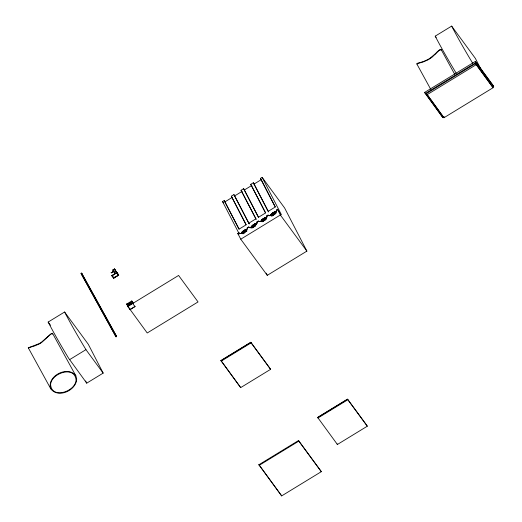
<?xml version="1.0" encoding="UTF-8"?>
<svg xmlns="http://www.w3.org/2000/svg" width="522" height="522" viewBox="0 0 522 522"><rect width="100%" height="100%" fill="white"/><g stroke="black" fill="none" stroke-linecap="round" stroke-linejoin="round"><path stroke-width="0.78" d="M76.701 379.527C75.749 390.652 58.112 398.54 50.804 388.864L28.292 347.802L34.791 345.89L39.326 343.907A9.018 2.897 -33 0 0 41.584 342.517L51.032 333.936L52.481 333.232L75.86 375.827L76.695 378.835M430.741 89.314L416.765 63.828L423.264 61.916L427.805 59.932A9.018 2.897 -33 0 0 430.063 58.542C434.35 56.48 436.607 50.575 441.038 49.355L454.629 74.144M262.148 177.369L281.456 214.777L277.391 209.244L276.882 209.55A0.907 0.666 -36.3 0 0 276.366 210.294L276.347 210.49A5.272 3.863 -36.3 0 1 273.202 214.764A5.272 3.863 -36.3 0 1 268.262 215.175L266.651 216.16A5.272 3.863 -36.3 0 1 263.617 220.623A5.272 3.863 -36.3 0 1 258.534 221.119L256.928 222.104A5.272 3.863 -36.3 0 1 253.894 226.568A5.272 3.863 -36.3 0 1 248.811 227.063L247.206 228.049A5.272 3.863 -36.3 0 1 244.309 232.42A5.272 3.863 -36.3 0 1 239.317 233.119L239.154 233.04A0.913 0.672 -36.3 0 0 238.293 233.132L237.784 233.445L240.753 239.2L267.277 275.322L306.884 251.115L284.601 207.952L262.148 177.369L260.465 178.393L275.244 207.032L268.145 211.371L253.366 182.733L250.749 184.331L265.528 212.969L258.429 217.309L243.65 188.67L241.033 190.269L256.263 219.508M247.461 228.395L247.461 227.533M267.01 216.141L266.905 216.513A5.272 3.863 -36.3 0 1 266.768 217.335M132.444 303.112L132.314 303.289M52.513 334.197L52.559 333.323M440.986 50.223L441.038 49.355M240.91 233.628L243.389 230.861L247.121 229.054M270.05 215.821L272.738 212.898L276.471 211.201M128.092 306.264C134.474 301.096 131.485 303.302 135.159 306.525L130.076 309.631L129.423 308.365M260.413 221.602L263.023 218.835L266.957 217.1M257.039 223.077L253.105 224.923L250.56 227.846A5.272 3.863 -36.3 0 1 249.301 227.527M257.261 222.111L257.183 221.589M435.361 54.079L439.504 49.962L440.535 49.812M113.254 271.414L112.915 271.727M113.02 271.975L112.909 272.079A1.331 0.666 -28.8 0 1 112.719 272.236M112.941 271.734L111.897 272.484L112.197 272.295M435.015 54.079L429.913 58.281A8.848 2.649 -32.8 0 1 427.753 59.606L423.44 61.537L417.9 63.169M252.7 225.23C254.86 226.959 253.203 228.395 252.139 225.719M113.176 271.466L112.556 272.047M271.747 213.681L272.986 215.364L271.936 213.518M132.223 303.386L128.164 305.879M243.807 230.561C246.508 232.029 243.402 234.371 242.789 231.331M262.612 219.136C264.537 221.021 263.466 221.883 262.22 219.455M253.307 224.773C255.251 226.665 254.129 227.494 252.896 225.073M273.606 212.343C276.366 213.876 273.084 216.03 272.53 213.048M263.669 218.411C265.92 220.199 264.008 221.452 263.023 218.835M132.17 303.432L128.262 305.892M456.267 73.295L455.667 72.304A68.219 5.344 58.6 0 1 435.211 36.148L451.654 26.1L475.346 58.366L481.297 69.902M80.969 273.274L116.067 336.938L81.086 273.574L81.53 272.928L116.55 336.357L81.641 273.234M81.517 274.115L82.078 273.769M239.252 233.947L222.542 201.57L224.225 200.546L239.076 229.067M224.225 200.546L238.998 229.178L246.103 224.838L231.324 196.207L233.934 194.608L249.157 223.847L233.934 194.608M116.647 272.752L114.912 273.606A6.819 0.535 58.6 0 1 112.869 269.991L114.514 268.987L118.37 275.101L116.556 272.608A6.819 0.535 58.6 0 1 114.514 268.987M224.865 201.903L232.453 197.264M234.574 195.965L242.169 191.326M244.289 190.028L251.878 185.388M254.005 184.09L261.594 179.451M111.806 275.623L116.889 272.517L118.716 275.035L113.633 278.141L111.806 275.623L113.737 278.154L118.598 275.035M111.871 275.733L116.948 272.628M48.154 322.054L64.597 312.006L88.29 344.272L103.167 373.106L86.73 383.155L68.61 358.209A68.219 5.344 58.6 0 1 48.154 322.054L50.523 325.278M444.268 116.797L442.897 117.639L424.621 92.407L475.438 61.355L493.114 85.432L493.708 86.58L492.337 87.422M425.215 93.555L476.031 62.503L493.708 86.58M426.422 93.588L475.594 63.534L493.094 87.709L443.922 117.757L426.422 93.588L429.241 97.425M427.022 94.736L476.188 64.689L493.094 87.709M248.713 223.246L255.813 218.907M238.293 233.132L238.58 233.471M127.636 305.213L126.787 304.058L128.386 307.164L126.676 304.058L131.759 300.953L133.521 303.36M127.981 305.664L127.316 304.417L130.859 302.388L128.079 304.091M130.748 302.388C132.621 303.217 128.51 306.133 128.419 303.824M131.276 303.432L128.921 304.939L128.458 303.869M127.779 306.499L178.596 275.446L198.04 301.931L147.224 332.984L127.453 305.866L127.981 306.59M127.91 305.566L131.453 303.543M240.753 239.2L280.36 214.999L306.884 251.115M127.453 305.866L130.089 309.481L135.015 306.466M69.511 359.704L85.947 349.655L103.167 373.106M115.519 336.096L116.08 335.757M115.956 336.631L116.517 336.292M220.93 360.552L250.821 342.282L270.272 368.767L270.572 369.348L240.681 387.611L220.93 360.552L240.681 387.611M221.23 361.126L251.121 342.856L270.572 369.348M317.65 417.417L347.541 399.154L366.992 425.639L367.286 426.213L337.395 444.483L317.65 417.417L317.95 417.991L347.841 399.728L367.286 426.213M318.674 416.876L346.771 399.702M258.919 464.743L298.525 440.542L320.984 471.118L321.278 471.699L281.671 495.9L258.919 464.743L281.671 495.9M259.219 465.317L298.825 441.116L321.278 471.699M238.554 233.484L238.626 233.445A0.913 0.672 -36.3 0 1 239.415 233.386L239.572 233.471A5.272 3.863 -36.3 0 0 239.813 233.569M263.891 218.281L265.352 219.84L264.112 218.15M112.21 272.556L112.223 272.549A1.377 0.731 -28.6 0 0 112.524 272.399M111.532 272.615C112.465 272.334 109.946 272.934 111.969 272.647M268.06 215.462L268.517 215.527A5.272 3.863 -36.3 0 0 269.235 215.827M112.113 272.562L112.126 272.556A1.227 0.574 -29 0 1 111.91 272.628L111.754 272.673M417.9 63.169L417.332 63.527M248.648 227.331L248.707 226.998M111.447 272.732L111.082 272.778L111.591 272.738M128.014 305.983L127.786 305.957M417.332 63.984L416.817 63.88M28.86 347.959L28.292 347.802M28.991 347.567L39.274 343.574A8.848 2.649 -32.8 0 0 41.434 342.249L50.451 334.289L51.946 333.551M259.023 221.589A5.272 3.863 -36.3 0 1 258.795 221.472L258.005 221.093M278.533 211.364L278.865 211.678M435.211 36.148L436.157 37.44M430.18 98.704L443.922 117.757M424.621 92.407L442.897 117.639M260.465 178.393L275.322 206.921M276.366 210.294L276.627 210.647A0.907 0.666 -36.3 0 1 276.947 210.053M275.179 211.58L276.007 212.708M274.957 211.671L275.786 212.793M274.735 211.769L275.968 213.452M253.366 182.733L268.589 211.971M274.507 211.873L275.329 212.996M274.278 211.978L275.518 213.668M274.057 212.095L275.296 213.779M273.828 212.219L275.068 213.903M273.384 212.474L274.624 214.164M273.169 212.611L274.402 214.301M272.954 212.754L274.187 214.438M272.738 212.898L273.978 214.588M272.327 213.204L273.567 214.888M272.132 213.361L273.365 215.044M250.749 184.331L265.607 212.859M271.57 213.844L272.81 215.527M271.394 214.007L272.223 215.129M271.231 214.177L272.053 215.299M271.075 214.34L272.308 216.03M270.925 214.509L271.747 215.632M270.781 214.679L271.603 215.801M270.65 214.842L271.473 215.971M268.151 215.11L268.412 215.462M267.727 215.149L267.982 215.501M266.905 215.651L267.166 216.004M266.657 216.03L266.912 216.382M265.691 217.439L266.514 218.561M265.47 217.517L266.292 218.64M265.241 217.609L266.07 218.731M243.65 188.67L258.507 217.198M265.019 217.707L265.842 218.829M264.791 217.804L266.031 219.494M264.563 217.915L265.802 219.605M264.341 218.033L265.581 219.716M263.453 218.548L264.693 220.232M263.238 218.692L264.478 220.375M262.814 218.986L264.054 220.669M241.033 190.269L255.891 218.796M262.416 219.292L263.649 220.982M262.037 219.618L263.271 221.302M261.855 219.782L262.677 220.904M261.679 219.945L262.918 221.628M261.515 220.114L262.755 221.798M261.359 220.277L262.181 221.4M261.209 220.447L262.031 221.569M261.065 220.61L261.894 221.739M258.429 221.054L258.69 221.406M256.928 221.967L257.189 222.32M255.754 223.455L256.576 224.577M255.532 223.547L256.354 224.669M255.304 223.638L256.126 224.767M255.075 223.742L255.904 224.871M254.853 223.853L255.676 224.975M254.625 223.971L255.454 225.093M254.403 224.088L255.636 225.778M254.175 224.219L255.415 225.902M253.953 224.349L255.193 226.033M253.738 224.486L254.977 226.17L253.522 224.63M253.105 224.923L254.338 226.607M231.324 196.207L246.175 224.728M252.504 225.393L253.744 227.077M252.322 225.55L253.555 227.24M251.969 225.882L253.203 227.566M251.8 226.046L252.628 227.174M251.643 226.215L252.465 227.338M251.493 226.385L252.315 227.507M251.35 226.548L252.178 227.677M251.219 226.718L252.041 227.84M251.095 226.887L251.917 228.01M248.276 227.031L248.537 227.383M247.206 227.912L247.467 228.264M245.816 229.478L246.638 230.607M245.588 229.576L246.828 231.266M245.36 229.68L246.188 230.802M245.138 229.791L245.96 230.913M244.909 229.902L246.149 231.592M244.688 230.026L245.927 231.716M244.466 230.156L245.699 231.84L244.244 230.287M244.022 230.424L245.262 232.107M222.542 201.57L223.494 202.875M243.591 230.711L244.831 232.394M243.389 230.861L244.622 232.544M243.18 231.011L244.42 232.701M242.984 231.168L244.224 232.858M242.606 231.487L243.846 233.177M242.423 231.651L243.663 233.341M242.254 231.82L243.324 233.673L242.084 231.983M241.927 232.153L243.167 233.836M241.777 232.323L242.606 233.445M241.634 232.486L242.462 233.615M241.503 232.655L242.325 233.778M239.154 233.04L239.415 233.386M237.784 233.445L238.691 234.678M118.657 275.153L116.908 272.732L111.989 275.74M112.869 269.991L115.238 273.221M132.457 302.806L133.064 303.484L131.759 300.953M130.696 302.499L131.172 303.419M126.676 304.058L127.557 305.259M472.697 63.234L472.103 62.262A68.219 5.344 58.6 0 1 451.654 26.1M115.042 273.645L115.029 273.619A6.714 0.529 58.6 0 1 112.98 269.998L114.475 269.084L117.254 273.15L116.536 272.732A6.714 0.529 58.6 0 1 114.475 269.084M85.947 349.655L85.053 348.167A68.219 5.344 58.6 0 1 64.597 312.006M75.86 375.827C68.036 365.008 46.184 376.192 50.804 388.864M475.438 61.355L476.031 62.503M475.594 63.534L476.188 64.689M277.391 209.244L280.36 214.999M347.541 399.154L347.841 399.728M266.161 273.163L267.277 275.322M337.101 443.902L337.395 444.483M250.821 342.282L251.121 342.856M250.351 343.411L250.051 342.83L221.954 360.004L222.255 360.578M298.525 440.542L298.825 441.116M118.716 275.035L113.633 278.141M130.787 302.29L131.381 303.445M129.443 308.234L130.089 309.481M127.564 305.866L127.857 306.447M85.615 380.988L86.73 383.155M112.504 272.373A1.331 0.666 -28.8 0 1 111.982 272.608M115.245 276.856A1.377 0.927 -27.3 0 1 114.579 277.189M113.561 277.117A1.377 0.927 -27.3 0 1 113.339 276.901M131.681 304.019A0.946 0.692 -36.3 0 1 132.875 303.478M247.134 229.771A5.272 3.863 -36.3 0 1 247.017 230.045M246.723 230.587A5.272 3.863 -36.3 0 1 246.364 231.115M246.169 231.363A5.272 3.863 -36.3 0 1 245.953 231.611M244.427 232.858A5.272 3.863 -36.3 0 1 244.139 233.027M243.559 233.314A5.272 3.863 -36.3 0 1 242.652 233.628M276.406 211.671A5.272 3.863 -36.3 0 1 276.184 212.219M275.897 212.761A5.272 3.863 -36.3 0 1 275.538 213.283M275.335 213.537A5.272 3.863 -36.3 0 1 275.127 213.779M274.898 214.02A5.272 3.863 -36.3 0 1 274.657 214.242M274.409 214.457A5.272 3.863 -36.3 0 1 273.874 214.855M273.313 215.201A5.272 3.863 -36.3 0 1 273.026 215.351M272.125 215.71A5.272 3.863 -36.3 0 1 271.518 215.873M266.461 218.163A5.272 3.863 -36.3 0 1 266.324 218.437M265.998 218.972A5.272 3.863 -36.3 0 1 265.613 219.481M265.398 219.723A5.272 3.863 -36.3 0 1 265.176 219.958M264.935 220.186A5.272 3.863 -36.3 0 1 264.426 220.604M263.878 220.976A5.272 3.863 -36.3 0 1 263.59 221.139M257.111 222.998A5.272 3.863 -36.3 0 1 256.961 223.553M256.602 224.375A5.272 3.863 -36.3 0 1 256.446 224.649M253.868 227.083A5.272 3.863 -36.3 0 1 253.281 227.37M252.374 227.683A5.272 3.863 -36.3 0 1 251.473 227.846M50.595 384.446C51.469 399.519 75.299 391.676 76.068 380.251C75.194 365.178 51.365 373.015 50.595 384.446"/></g></svg>
